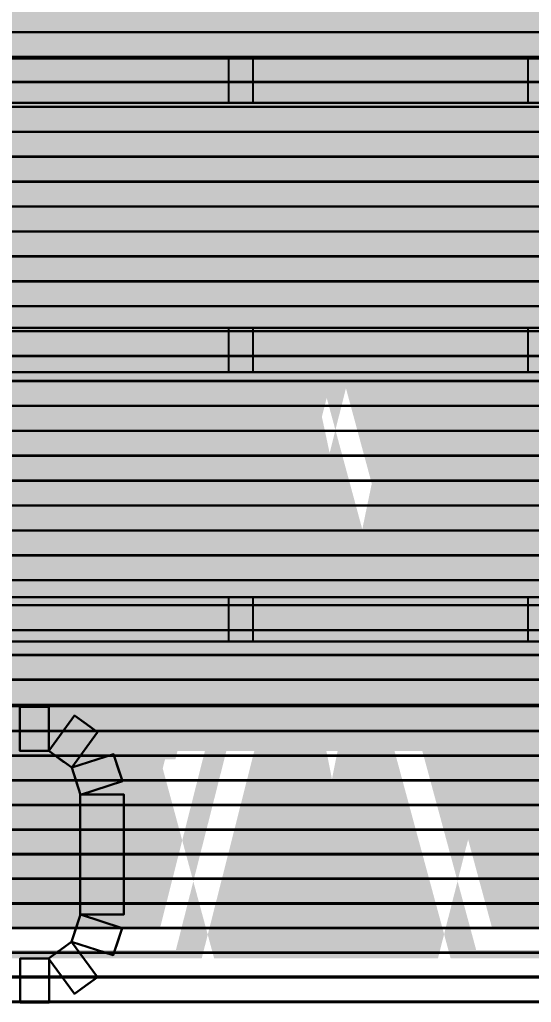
# Model space of a CAD drawing. Header units: inches. Extents: x 121 to 1265, y -33 to 627.
# Drawn here: x 272 to 312.8, y 15.3 to 93.7 of the extents above; entities that cross this region are included whole.
import ezdxf

# ---------------------------------------------------------------- set-up
doc = ezdxf.new("R2010")
doc.units = ezdxf.units.IN
doc.header["$MEASUREMENT"] = 0
for name, color, linetype in [('n5', 9, 'CONTINUOUS'), ('RT1', 7, 'CONTINUOUS'), ('W1', 5, 'CONTINUOUS')]:
    doc.layers.add(name, color=color, linetype=linetype)

msp = doc.modelspace()

# ---------------------------------------------------------------- linework, layer by layer
at = {"layer": 'n5'}
for points in [[(407.22, 92.69, -6), (236.62, 92.68, -6), (236.62, 94.68, -6), (407.22, 94.69, -6)], [(236.62, 92.68), (407.22, 92.69), (407.22, 94.69), (236.62, 94.68)], [(407.22, 92.7, -6), (236.62, 92.7, -6), (236.62, 92.7), (407.22, 92.7)], [(407.22, 90.7, -6), (236.62, 90.7, -6), (236.62, 92.7, -6), (407.22, 92.7, -6)], [(236.62, 90.7), (407.22, 90.7), (407.22, 92.7), (236.62, 92.7)], [(407.22, 90.71, -6), (236.62, 90.71, -6), (236.62, 90.71), (407.22, 90.71)], [(407.22, 88.71, -6), (236.62, 88.71, -6), (236.62, 90.71, -6), (407.22, 90.71, -6)], [(236.62, 88.71), (407.22, 88.71), (407.22, 90.71), (236.62, 90.71)], [(407.22, 88.72, -6), (236.62, 88.72, -6), (236.62, 88.72), (407.22, 88.72)], [(407.22, 86.72, -6), (236.62, 86.72, -6), (236.62, 88.72, -6), (407.22, 88.72, -6)], [(236.62, 86.72), (407.22, 86.72), (407.22, 88.72), (236.62, 88.72)], [(407.22, 86.74, -6), (236.62, 86.74, -6), (236.62, 86.74), (407.22, 86.74)], [(407.22, 84.74, -6), (236.62, 84.74, -6), (236.62, 86.74, -6), (407.22, 86.74, -6)], [(236.62, 84.74), (407.22, 84.74), (407.22, 86.74), (236.62, 86.74)], [(407.22, 84.75, -6), (236.62, 84.75, -6), (236.62, 84.75), (407.22, 84.75)], [(407.22, 82.75, -6), (236.62, 82.75, -6), (236.62, 84.75, -6), (407.22, 84.75, -6)], [(236.62, 82.75), (407.22, 82.75), (407.22, 84.75), (236.62, 84.75)], [(407.22, 82.76, -6), (236.62, 82.76, -6), (236.62, 82.76), (407.22, 82.76)], [(407.22, 80.76, -6), (236.62, 80.76, -6), (236.62, 82.76, -6), (407.22, 82.76, -6)], [(236.62, 80.76), (407.22, 80.76), (407.22, 82.76), (236.62, 82.76)], [(407.22, 80.77, -6), (236.62, 80.77, -6), (236.62, 80.77), (407.22, 80.77)], [(407.22, 78.77, -6), (236.62, 78.77, -6), (236.62, 80.77, -6), (407.22, 80.77, -6)], [(236.62, 78.77), (407.22, 78.77), (407.22, 80.77), (236.62, 80.77)], [(407.22, 78.79, -6), (236.62, 78.79, -6), (236.62, 78.79), (407.22, 78.79)], [(407.22, 76.79, -6), (236.62, 76.79, -6), (236.62, 78.79, -6), (407.22, 78.79, -6)], [(236.62, 76.79), (407.22, 76.79), (407.22, 78.79), (236.62, 78.79)], [(407.22, 76.8, -6), (236.62, 76.8, -6), (236.62, 76.8), (407.22, 76.8)], [(407.22, 74.8, -6), (236.62, 74.8, -6), (236.62, 76.8, -6), (407.22, 76.8, -6)], [(236.62, 74.8), (407.22, 74.8), (407.22, 76.8), (236.62, 76.8)], [(407.22, 74.81, -6), (236.62, 74.81, -6), (236.62, 74.81), (407.22, 74.81)], [(407.22, 72.81, -6), (236.62, 72.81, -6), (236.62, 74.81, -6), (407.22, 74.81, -6)], [(236.62, 72.81), (407.22, 72.81), (407.22, 74.81), (236.62, 74.81)], [(407.22, 72.83, -6), (236.62, 72.82, -6), (236.62, 72.82), (407.22, 72.83)], [(407.22, 70.83, -6), (236.62, 70.82, -6), (236.62, 72.82, -6), (407.22, 72.83, -6)], [(236.62, 70.82), (407.22, 70.83), (407.22, 72.83), (236.62, 72.82)], [(407.22, 70.84, -6), (236.62, 70.84, -6), (236.62, 70.84), (407.22, 70.84)], [(407.22, 68.84, -6), (236.62, 68.84, -6), (236.62, 70.84, -6), (407.22, 70.84, -6)], [(236.62, 68.84), (407.22, 68.84), (407.22, 70.84), (236.62, 70.84)], [(407.22, 68.85, -6), (236.62, 68.85, -6), (236.62, 68.85), (407.22, 68.85)], [(407.22, 66.85, -6), (236.62, 66.85, -6), (236.62, 68.85, -6), (407.22, 68.85, -6)], [(236.62, 66.85), (407.22, 66.85), (407.22, 68.85), (236.62, 68.85)], [(407.22, 66.86, -6), (236.62, 66.86, -6), (236.62, 66.86), (407.22, 66.86)], [(407.22, 64.86, -6), (236.62, 64.86, -6), (236.62, 66.86, -6), (407.22, 66.86, -6)], [(236.62, 64.86), (407.22, 64.86), (407.22, 66.86), (236.62, 66.86)], [(407.22, 64.88, -6), (236.62, 64.88, -6), (236.62, 64.88), (407.22, 64.88)], [(407.22, 62.88, -6), (236.62, 62.88, -6), (236.62, 64.88, -6), (407.22, 64.88, -6)], [(236.62, 62.88), (407.22, 62.88), (407.22, 64.88), (236.62, 64.88)], [(407.22, 62.89, -6), (236.62, 62.89, -6), (236.62, 62.89), (407.22, 62.89)], [(407.22, 60.89, -6), (236.62, 60.89, -6), (236.62, 62.89, -6), (407.22, 62.89, -6)], [(236.62, 60.89), (407.22, 60.89), (407.22, 62.89), (236.62, 62.89)], [(407.22, 60.9, -6), (236.62, 60.9, -6), (236.62, 60.9), (407.22, 60.9)], [(407.22, 58.9, -6), (236.62, 58.9, -6), (236.62, 60.9, -6), (407.22, 60.9, -6)], [(236.62, 58.9), (407.22, 58.9), (407.22, 60.9), (236.62, 60.9)], [(407.22, 58.91, -6), (236.62, 58.91, -6), (236.62, 58.91), (407.22, 58.91)], [(407.22, 56.91, -6), (236.62, 56.91, -6), (236.62, 58.91, -6), (407.22, 58.91, -6)], [(236.62, 56.91), (407.22, 56.91), (407.22, 58.91), (236.62, 58.91)], [(407.22, 56.93, -6), (236.62, 56.93, -6), (236.62, 56.93), (407.22, 56.93)], [(407.22, 54.93, -6), (236.62, 54.93, -6), (236.62, 56.93, -6), (407.22, 56.93, -6)], [(236.62, 54.93), (407.22, 54.93), (407.22, 56.93), (236.62, 56.93)], [(407.22, 54.94, -6), (236.62, 54.94, -6), (236.62, 54.94), (407.22, 54.94)], [(407.22, 52.94, -6), (236.62, 52.94, -6), (236.62, 54.94, -6), (407.22, 54.94, -6)], [(236.62, 52.94), (407.22, 52.94), (407.22, 54.94), (236.62, 54.94)], [(407.22, 52.95, -6), (236.62, 52.95, -6), (236.62, 52.95), (407.22, 52.95)], [(407.22, 50.95, -6), (236.62, 50.95, -6), (236.62, 52.95, -6), (407.22, 52.95, -6)], [(236.62, 50.95), (407.22, 50.95), (407.22, 52.95), (236.62, 52.95)], [(407.22, 50.97, -6), (236.62, 50.96, -6), (236.62, 50.96), (407.22, 50.97)], [(407.22, 48.97, -6), (236.62, 48.96, -6), (236.62, 50.96, -6), (407.22, 50.97, -6)], [(236.62, 48.96), (407.22, 48.97), (407.22, 50.97), (236.62, 50.96)], [(407.22, 48.98, -6), (236.62, 48.98, -6), (236.62, 48.98), (407.22, 48.98)], [(407.22, 46.98, -6), (236.62, 46.98, -6), (236.62, 48.98, -6), (407.22, 48.98, -6)], [(236.62, 46.98), (407.22, 46.98), (407.22, 48.98), (236.62, 48.98)], [(407.22, 46.99, -6), (236.62, 46.99, -6), (236.62, 46.99), (407.22, 46.99)], [(407.22, 44.99, -6), (236.62, 44.99, -6), (236.62, 46.99, -6), (407.22, 46.99, -6)], [(236.62, 44.99), (407.22, 44.99), (407.22, 46.99), (236.62, 46.99)], [(407.22, 45, -6), (236.62, 45, -6), (236.62, 45), (407.22, 45)], [(407.22, 43, -6), (236.62, 43, -6), (236.62, 45, -6), (407.22, 45, -6)], [(236.62, 43), (407.22, 43), (407.22, 45), (236.62, 45)], [(407.22, 43.02, -6), (236.62, 43.02, -6), (236.62, 43.02), (407.22, 43.02)], [(407.22, 41.02, -6), (236.62, 41.02, -6), (236.62, 43.02, -6), (407.22, 43.02, -6)], [(236.62, 41.02), (407.22, 41.02), (407.22, 43.02), (236.62, 43.02)], [(236.62, 41.04, -6), (407.22, 41.04, -6), (407.22, 39.04, -6), (236.62, 39.04, -6)], [(407.22, 41.04), (236.62, 41.04), (236.62, 39.04), (407.22, 39.04)], [(407.22, 41.03, -6), (236.62, 41.03, -6), (236.62, 41.03), (407.22, 41.03)], [(407.22, 39.03, -6), (236.62, 39.03, -6), (236.62, 41.03, -6), (407.22, 41.03, -6)], [(236.62, 39.03), (407.22, 39.03), (407.22, 41.03), (236.62, 41.03)], [(407.22, 38.92, -6), (228.29, 38.92, -6), (228.29, 38.92), (407.22, 38.92)], [(407.22, 36.92, -6), (228.29, 36.92, -6), (228.29, 38.92, -6), (407.22, 38.92, -6)], [(228.29, 36.92), (407.22, 36.92), (407.22, 38.92), (228.29, 38.92)], [(236.62, 39.04, -6), (407.22, 39.04, -6), (407.22, 39.04), (236.62, 39.04)], [(407.22, 36.95, -6), (228.29, 36.95, -6), (228.29, 36.95), (407.22, 36.95)], [(407.22, 34.95, -6), (228.29, 34.95, -6), (228.29, 36.95, -6), (407.22, 36.95, -6)], [(228.29, 34.95), (407.22, 34.95), (407.22, 36.95), (228.29, 36.95)], [(407.22, 34.99, -6), (228.29, 34.99, -6), (228.29, 34.99), (407.22, 34.99)], [(407.22, 32.99, -6), (228.29, 32.99, -6), (228.29, 34.99, -6), (407.22, 34.99, -6)], [(228.29, 32.99), (407.22, 32.99), (407.22, 34.99), (228.29, 34.99)], [(407.22, 33.03, -6), (228.29, 33.03, -6), (228.29, 33.03), (407.22, 33.03)], [(407.22, 31.03, -6), (228.29, 31.03, -6), (228.29, 33.03, -6), (407.22, 33.03, -6)], [(228.29, 31.03), (407.22, 31.03), (407.22, 33.03), (228.29, 33.03)], [(407.22, 31.06, -6), (228.29, 31.06, -6), (228.29, 31.06), (407.22, 31.06)], [(407.22, 29.06, -6), (228.29, 29.06, -6), (228.29, 31.06, -6), (407.22, 31.06, -6)], [(228.29, 29.06), (407.22, 29.06), (407.22, 31.06), (228.29, 31.06)], [(407.22, 29.1, -6), (228.29, 29.1, -6), (228.29, 29.1), (407.22, 29.1)], [(407.22, 27.1, -6), (228.29, 27.1, -6), (228.29, 29.1, -6), (407.22, 29.1, -6)], [(228.29, 27.1), (407.22, 27.1), (407.22, 29.1), (228.29, 29.1)], [(407.22, 27.14, -6), (228.29, 27.14, -6), (228.29, 27.14), (407.22, 27.14)], [(407.22, 25.14, -6), (228.29, 25.14, -6), (228.29, 27.14, -6), (407.22, 27.14, -6)], [(228.29, 25.14), (407.22, 25.14), (407.22, 27.14), (228.29, 27.14)], [(407.22, 25.17, -6), (228.29, 25.17, -6), (228.29, 25.17), (407.22, 25.17)], [(407.22, 23.17, -6), (228.29, 23.17, -6), (228.29, 25.17, -6), (407.22, 25.17, -6)], [(228.29, 23.17), (407.22, 23.17), (407.22, 25.17), (228.29, 25.17)], [(407.22, 23.21, -6), (228.29, 23.21, -6), (228.29, 23.21), (407.22, 23.21)], [(407.22, 21.21, -6), (228.29, 21.21, -6), (228.29, 23.21, -6), (407.22, 23.21, -6)], [(228.29, 21.21), (407.22, 21.21), (407.22, 23.21), (228.29, 23.21)], [(407.22, 21.25, -6), (228.29, 21.25, -6), (228.29, 21.25), (407.22, 21.25)], [(407.22, 19.25, -6), (228.29, 19.25, -6), (228.29, 21.25, -6), (407.22, 21.25, -6)], [(228.29, 19.25), (407.22, 19.25), (407.22, 21.25), (228.29, 21.25)], [(407.22, 19.28, -6), (228.29, 19.28, -6), (228.29, 19.28), (407.22, 19.28)], [(407.22, 17.28, -6), (228.29, 17.28, -6), (228.29, 19.28, -6), (407.22, 19.28, -6)], [(228.29, 17.28), (407.22, 17.28), (407.22, 19.28), (228.29, 19.28)], [(228.29, 17.36, -6), (407.22, 17.36, -6), (407.22, 15.36, -6), (228.29, 15.36, -6)], [(407.22, 17.36), (228.29, 17.36), (228.29, 15.36), (407.22, 15.36)], [(407.22, 17.32, -6), (228.29, 17.32, -6), (228.29, 17.32), (407.22, 17.32)], [(407.22, 15.32, -6), (228.29, 15.32, -6), (228.29, 17.32, -6), (407.22, 17.32, -6)], [(228.29, 15.32), (407.22, 15.32), (407.22, 17.32), (228.29, 17.32)], [(228.29, 15.36, -6), (407.22, 15.36, -6), (407.22, 15.36), (228.29, 15.36)]]:
    msp.add_3dface(points, dxfattribs=at)
at = {"layer": 'RT1'}
for points in [[(200.53, 87.05, 120.22), (407.29, 87.05, 123.83), (407.29, 90.59, 123.83), (200.53, 90.59, 120.22)], [(200.53, 90.59, 120.22), (407.29, 90.59, 123.83), (407.31, 90.59, 122.37), (200.56, 90.59, 118.76)], [(240.07, 90.59, 108), (407.29, 90.59, 108), (407.29, 87.05, 108), (240.07, 87.05, 108)], [(240.07, 90.59, 108), (240.07, 90.59, 109.46), (407.29, 90.59, 109.46), (407.29, 90.59, 108)], [(266.67, 87.05, 109.28), (288.69, 87.05, 121.78), (288.69, 90.59, 121.78), (266.67, 90.59, 109.28)], [(266.67, 90.59, 109.28), (288.69, 90.59, 121.78), (289.41, 90.59, 120.51), (267.39, 90.59, 108.01)], [(290.61, 90.59, 121.81), (312.59, 90.59, 109.27), (311.87, 90.59, 108.01), (289.89, 90.59, 120.54)], [(290.61, 87.05, 121.81), (312.59, 87.05, 109.27), (312.59, 90.59, 109.27), (290.61, 90.59, 121.81)], [(200.53, 87.05, 120.22), (200.56, 87.05, 118.76), (407.31, 87.05, 122.37), (407.29, 87.05, 123.83)], [(240.07, 87.05, 108), (407.29, 87.05, 108), (407.29, 87.05, 109.46), (240.07, 87.05, 109.46)], [(266.67, 87.05, 109.28), (267.39, 87.05, 108.01), (289.41, 87.05, 120.51), (288.69, 87.05, 121.78)], [(290.61, 87.05, 121.81), (289.89, 87.05, 120.54), (311.87, 87.05, 108.01), (312.59, 87.05, 109.27)], [(200.53, 65.56, 120.22), (407.29, 65.56, 123.83), (407.29, 69.1, 123.83), (200.53, 69.1, 120.22)], [(200.53, 69.1, 120.22), (407.29, 69.1, 123.83), (407.31, 69.1, 122.37), (200.56, 69.1, 118.76)], [(240.07, 69.1, 108), (407.29, 69.1, 108), (407.29, 65.56, 108), (240.07, 65.56, 108)], [(240.07, 69.1, 108), (240.07, 69.1, 109.46), (407.29, 69.1, 109.46), (407.29, 69.1, 108)], [(266.67, 65.56, 109.28), (288.69, 65.56, 121.78), (288.69, 69.1, 121.78), (266.67, 69.1, 109.28)], [(266.67, 69.1, 109.28), (288.69, 69.1, 121.78), (289.41, 69.1, 120.51), (267.39, 69.1, 108.01)], [(290.61, 69.1, 121.81), (312.59, 69.1, 109.27), (311.87, 69.1, 108.01), (289.89, 69.1, 120.54)], [(290.61, 65.56, 121.81), (312.59, 65.56, 109.27), (312.59, 69.1, 109.27), (290.61, 69.1, 121.81)], [(200.53, 65.56, 120.22), (200.56, 65.56, 118.76), (407.31, 65.56, 122.37), (407.29, 65.56, 123.83)], [(240.07, 65.56, 108), (407.29, 65.56, 108), (407.29, 65.56, 109.46), (240.07, 65.56, 109.46)], [(266.67, 65.56, 109.28), (267.39, 65.56, 108.01), (289.41, 65.56, 120.51), (288.69, 65.56, 121.78)], [(290.61, 65.56, 121.81), (289.89, 65.56, 120.54), (311.87, 65.56, 108.01), (312.59, 65.56, 109.27)], [(200.53, 44.07, 120.22), (407.29, 44.07, 123.83), (407.29, 47.62, 123.83), (200.53, 47.62, 120.22)], [(200.53, 47.62, 120.22), (407.29, 47.62, 123.83), (407.31, 47.62, 122.37), (200.56, 47.62, 118.76)], [(240.07, 47.62, 108), (407.29, 47.62, 108), (407.29, 44.07, 108), (240.07, 44.07, 108)], [(240.07, 47.62, 108), (240.07, 47.62, 109.46), (407.29, 47.62, 109.46), (407.29, 47.62, 108)], [(266.67, 44.07, 109.28), (288.69, 44.07, 121.78), (288.69, 47.62, 121.78), (266.67, 47.62, 109.28)], [(266.67, 47.62, 109.28), (288.69, 47.62, 121.78), (289.41, 47.62, 120.51), (267.39, 47.62, 108.01)], [(290.61, 47.62, 121.81), (312.59, 47.62, 109.27), (311.87, 47.62, 108.01), (289.89, 47.62, 120.54)], [(290.61, 44.07, 121.81), (312.59, 44.07, 109.27), (312.59, 47.62, 109.27), (290.61, 47.62, 121.81)], [(200.53, 44.07, 120.22), (200.56, 44.07, 118.76), (407.31, 44.07, 122.37), (407.29, 44.07, 123.83)], [(240.07, 44.07, 108), (407.29, 44.07, 108), (407.29, 44.07, 109.46), (240.07, 44.07, 109.46)], [(266.67, 44.07, 109.28), (267.39, 44.07, 108.01), (289.41, 44.07, 120.51), (288.69, 44.07, 121.78)], [(290.61, 44.07, 121.81), (289.89, 44.07, 120.54), (311.87, 44.07, 108.01), (312.59, 44.07, 109.27)]]:
    msp.add_3dface(points, dxfattribs=at)
at = {"layer": 'W1'}
for points in [[(274.32, 35.36), (272, 35.36), (272, 38.86), (274.32, 38.86)], [(272, 38.86, 1.5), (274.32, 38.86, 1.5), (274.32, 38.86), (272, 38.86)], [(272, 35.36), (272, 35.36, 132), (272, 38.86, 132), (272, 38.86)], [(273.5, 38.86, 132), (273.5, 38.86), (272, 38.86), (272, 38.86, 132)], [(272, 35.36, 132), (274.32, 35.36, 132), (274.32, 38.86, 132), (272, 38.86, 132)], [(274.32, 38.86, 130.5), (272, 38.86, 130.5), (272, 38.86, 132), (274.32, 38.86, 132)], [(272, 35.36, 44), (274.32, 35.36, 44), (274.32, 38.86, 44), (272, 38.86, 44)], [(274.32, 38.86, 42.5), (272, 38.86, 42.5), (272, 38.86, 44), (274.32, 38.86, 44)], [(272, 35.36, 88), (274.32, 35.36, 88), (274.32, 38.86, 88), (272, 38.86, 88)], [(274.32, 38.86, 86.5), (272, 38.86, 86.5), (272, 38.86, 88), (274.32, 38.86, 88)], [(272.82, 38.86), (272.82, 38.86, 132), (274.32, 38.86, 132), (274.32, 38.86)], [(274.32, 35.36, 132), (274.32, 35.36), (274.32, 38.86), (274.32, 38.86, 132)], [(276.16, 34.02), (274.32, 35.36), (276.37, 38.19), (278.21, 36.85)], [(274.32, 35.36), (274.32, 35.36, 132), (276.37, 38.19, 132), (276.37, 38.19)], [(274.32, 35.36, 132), (276.16, 34.02, 132), (278.21, 36.85, 132), (276.37, 38.19, 132)], [(274.32, 35.36, 44), (276.16, 34.02, 44), (278.21, 36.85, 44), (276.37, 38.19, 44)], [(274.32, 35.36, 88), (276.16, 34.02, 88), (278.21, 36.85, 88), (276.37, 38.19, 88)], [(276.37, 38.19, 1.5), (278.21, 36.85, 1.5), (278.21, 36.85), (276.37, 38.19)], [(277.59, 37.31, 132), (277.59, 37.31), (276.37, 38.19), (276.37, 38.19, 132)], [(278.21, 36.85, 130.5), (276.37, 38.19, 130.5), (276.37, 38.19, 132), (278.21, 36.85, 132)], [(278.21, 36.85, 42.5), (276.37, 38.19, 42.5), (276.37, 38.19, 44), (278.21, 36.85, 44)], [(278.21, 36.85, 86.5), (276.37, 38.19, 86.5), (276.37, 38.19, 88), (278.21, 36.85, 88)], [(277, 37.73), (277, 37.73, 132), (278.21, 36.85, 132), (278.21, 36.85)], [(276.16, 34.02, 132), (276.16, 34.02), (278.21, 36.85), (278.21, 36.85, 132)], [(274.32, 35.36, 1.5), (272, 35.36, 1.5), (272, 35.36), (274.32, 35.36)], [(273.5, 35.36), (273.5, 35.36, 132), (272, 35.36, 132), (272, 35.36)], [(272, 35.36, 130.5), (274.32, 35.36, 130.5), (274.32, 35.36, 132), (272, 35.36, 132)], [(272, 35.36, 42.5), (274.32, 35.36, 42.5), (274.32, 35.36, 44), (272, 35.36, 44)], [(272, 35.36, 86.5), (274.32, 35.36, 86.5), (274.32, 35.36, 88), (272, 35.36, 88)], [(272.82, 35.36, 132), (272.82, 35.36), (274.32, 35.36), (274.32, 35.36, 132)], [(276.16, 34.02, 1.5), (274.32, 35.36, 1.5), (274.32, 35.36), (276.16, 34.02)], [(275.53, 34.47), (275.53, 34.47, 132), (274.32, 35.36, 132), (274.32, 35.36)], [(274.32, 35.36, 130.5), (276.16, 34.02, 130.5), (276.16, 34.02, 132), (274.32, 35.36, 132)], [(274.32, 35.36, 42.5), (276.16, 34.02, 42.5), (276.16, 34.02, 44), (274.32, 35.36, 44)], [(274.32, 35.36, 86.5), (276.16, 34.02, 86.5), (276.16, 34.02, 88), (274.32, 35.36, 88)], [(274.94, 34.9, 132), (274.94, 34.9), (276.16, 34.02), (276.16, 34.02, 132)], [(276.86, 31.86), (276.16, 34.02), (279.49, 35.1), (280.19, 32.94)], [(276.16, 34.02), (276.16, 34.02, 132), (279.49, 35.1, 132), (279.49, 35.1)], [(276.16, 34.02, 132), (276.86, 31.86, 132), (280.19, 32.94, 132), (279.49, 35.1, 132)], [(276.16, 34.02, 44), (276.86, 31.86, 44), (280.19, 32.94, 44), (279.49, 35.1, 44)], [(276.16, 34.02, 88), (276.86, 31.86, 88), (280.19, 32.94, 88), (279.49, 35.1, 88)], [(279.49, 35.1, 1.5), (280.19, 32.94, 1.5), (280.19, 32.94), (279.49, 35.1)], [(279.95, 33.67, 132), (279.95, 33.67), (279.49, 35.1), (279.49, 35.1, 132)], [(280.19, 32.94, 130.5), (279.49, 35.1, 130.5), (279.49, 35.1, 132), (280.19, 32.94, 132)], [(280.19, 32.94, 42.5), (279.49, 35.1, 42.5), (279.49, 35.1, 44), (280.19, 32.94, 44)], [(280.19, 32.94, 86.5), (279.49, 35.1, 86.5), (279.49, 35.1, 88), (280.19, 32.94, 88)], [(276.86, 31.86, 1.5), (276.16, 34.02, 1.5), (276.16, 34.02), (276.86, 31.86)], [(276.62, 32.59), (276.62, 32.59, 132), (276.16, 34.02, 132), (276.16, 34.02)], [(276.16, 34.02, 130.5), (276.86, 31.86, 130.5), (276.86, 31.86, 132), (276.16, 34.02, 132)], [(276.16, 34.02, 42.5), (276.86, 31.86, 42.5), (276.86, 31.86, 44), (276.16, 34.02, 44)], [(276.16, 34.02, 86.5), (276.86, 31.86, 86.5), (276.86, 31.86, 88), (276.16, 34.02, 88)], [(279.72, 34.36), (279.72, 34.36, 132), (280.19, 32.94, 132), (280.19, 32.94)], [(276.4, 33.28, 132), (276.4, 33.28), (276.86, 31.86), (276.86, 31.86, 132)], [(276.86, 31.86, 132), (276.86, 31.86), (280.19, 32.94), (280.19, 32.94, 132)], [(280.31, 31.87), (280.31, 22.3), (276.81, 22.3), (276.81, 31.87)], [(276.81, 22.3, 1.5), (276.81, 31.87, 1.5), (276.81, 31.87), (276.81, 22.3)], [(280.31, 22.3, 132), (280.31, 31.87, 132), (276.81, 31.87, 132), (276.81, 22.3, 132)], [(276.81, 31.87, 130.5), (276.81, 22.3, 130.5), (276.81, 22.3, 132), (276.81, 31.87, 132)], [(280.31, 31.87, 132), (280.31, 31.87), (276.81, 31.87), (276.81, 31.87, 132)], [(276.81, 30.37), (276.81, 30.37, 132), (276.81, 31.87, 132), (276.81, 31.87)], [(280.31, 22.3, 44), (280.31, 31.87, 44), (276.81, 31.87, 44), (276.81, 22.3, 44)], [(276.81, 31.87, 42.5), (276.81, 22.3, 42.5), (276.81, 22.3, 44), (276.81, 31.87, 44)], [(280.31, 22.3, 88), (280.31, 31.87, 88), (276.81, 31.87, 88), (276.81, 22.3, 88)], [(276.81, 31.87, 86.5), (276.81, 22.3, 86.5), (276.81, 22.3, 88), (276.81, 31.87, 88)], [(280.31, 31.87, 1.5), (280.31, 22.3, 1.5), (280.31, 22.3), (280.31, 31.87)], [(280.31, 22.3, 130.5), (280.31, 31.87, 130.5), (280.31, 31.87, 132), (280.31, 22.3, 132)], [(280.31, 30.37, 132), (280.31, 30.37), (280.31, 31.87), (280.31, 31.87, 132)], [(280.31, 22.3, 42.5), (280.31, 31.87, 42.5), (280.31, 31.87, 44), (280.31, 22.3, 44)], [(280.31, 22.3, 86.5), (280.31, 31.87, 86.5), (280.31, 31.87, 88), (280.31, 22.3, 88)], [(276.81, 23.8, 132), (276.81, 23.8), (276.81, 22.3), (276.81, 22.3, 132)], [(280.31, 23.8), (280.31, 23.8, 132), (280.31, 22.3, 132), (280.31, 22.3)], [(276.14, 20.14), (276.84, 22.3), (280.17, 21.22), (279.47, 19.06)], [(276.14, 20.14, 1.5), (276.84, 22.3, 1.5), (276.84, 22.3), (276.14, 20.14)], [(276.84, 22.3, 132), (276.14, 20.14, 132), (279.47, 19.06, 132), (280.17, 21.22, 132)], [(276.84, 22.3, 130.5), (276.14, 20.14, 130.5), (276.14, 20.14, 132), (276.84, 22.3, 132)], [(276.84, 22.3, 44), (276.14, 20.14, 44), (279.47, 19.06, 44), (280.17, 21.22, 44)], [(276.84, 22.3, 42.5), (276.14, 20.14, 42.5), (276.14, 20.14, 44), (276.84, 22.3, 44)], [(276.84, 22.3, 88), (276.14, 20.14, 88), (279.47, 19.06, 88), (280.17, 21.22, 88)], [(276.84, 22.3, 86.5), (276.14, 20.14, 86.5), (276.14, 20.14, 88), (276.84, 22.3, 88)], [(276.38, 20.87), (276.38, 20.87, 132), (276.84, 22.3, 132), (276.84, 22.3)], [(280.31, 22.3), (280.31, 22.3, 132), (276.81, 22.3, 132), (276.81, 22.3)], [(276.84, 22.3), (276.84, 22.3, 132), (280.17, 21.22, 132), (280.17, 21.22)], [(276.6, 21.56, 132), (276.6, 21.56), (276.14, 20.14), (276.14, 20.14, 132)], [(280.17, 21.22, 1.5), (279.47, 19.06, 1.5), (279.47, 19.06), (280.17, 21.22)], [(279.47, 19.06, 130.5), (280.17, 21.22, 130.5), (280.17, 21.22, 132), (279.47, 19.06, 132)], [(279.47, 19.06, 42.5), (280.17, 21.22, 42.5), (280.17, 21.22, 44), (279.47, 19.06, 44)], [(279.47, 19.06, 86.5), (280.17, 21.22, 86.5), (280.17, 21.22, 88), (279.47, 19.06, 88)], [(279.71, 19.79, 132), (279.71, 19.79), (280.17, 21.22), (280.17, 21.22, 132)], [(279.93, 20.48), (279.93, 20.48, 132), (279.47, 19.06, 132), (279.47, 19.06)], [(274.3, 18.8), (276.14, 20.14), (278.2, 17.31), (276.36, 15.97)], [(274.3, 18.8, 1.5), (276.14, 20.14, 1.5), (276.14, 20.14), (274.3, 18.8)], [(276.14, 20.14, 132), (274.3, 18.8, 132), (276.36, 15.97, 132), (278.2, 17.31, 132)], [(276.14, 20.14, 130.5), (274.3, 18.8, 130.5), (274.3, 18.8, 132), (276.14, 20.14, 132)], [(276.14, 20.14, 44), (274.3, 18.8, 44), (276.36, 15.97, 44), (278.2, 17.31, 44)], [(276.14, 20.14, 42.5), (274.3, 18.8, 42.5), (274.3, 18.8, 44), (276.14, 20.14, 44)], [(276.14, 20.14, 88), (274.3, 18.8, 88), (276.36, 15.97, 88), (278.2, 17.31, 88)], [(276.14, 20.14, 86.5), (274.3, 18.8, 86.5), (274.3, 18.8, 88), (276.14, 20.14, 88)], [(275.51, 19.68, 132), (275.51, 19.68), (274.3, 18.8), (274.3, 18.8, 132)], [(274.93, 19.26), (274.93, 19.26, 132), (276.14, 20.14, 132), (276.14, 20.14)], [(276.14, 20.14), (276.14, 20.14, 132), (278.2, 17.31, 132), (278.2, 17.31)], [(276.14, 20.14, 132), (276.14, 20.14), (279.47, 19.06), (279.47, 19.06, 132)], [(272.03, 18.8), (274.34, 18.8), (274.34, 15.3), (272.03, 15.3)], [(272.03, 18.8, 1.5), (274.34, 18.8, 1.5), (274.34, 18.8), (272.03, 18.8)], [(274.34, 18.8, 132), (272.03, 18.8, 132), (272.03, 15.3, 132), (274.34, 15.3, 132)], [(274.34, 18.8, 130.5), (272.03, 18.8, 130.5), (272.03, 18.8, 132), (274.34, 18.8, 132)], [(272.03, 18.8, 132), (272.03, 18.8), (272.03, 15.3), (272.03, 15.3, 132)], [(273.53, 18.8, 132), (273.53, 18.8), (272.03, 18.8), (272.03, 18.8, 132)], [(274.34, 18.8, 44), (272.03, 18.8, 44), (272.03, 15.3, 44), (274.34, 15.3, 44)], [(274.34, 18.8, 42.5), (272.03, 18.8, 42.5), (272.03, 18.8, 44), (274.34, 18.8, 44)], [(274.34, 18.8, 88), (272.03, 18.8, 88), (272.03, 15.3, 88), (274.34, 15.3, 88)], [(274.34, 18.8, 86.5), (272.03, 18.8, 86.5), (272.03, 18.8, 88), (274.34, 18.8, 88)], [(272.84, 18.8), (272.84, 18.8, 132), (274.34, 18.8, 132), (274.34, 18.8)], [(274.3, 18.8, 132), (274.3, 18.8), (276.36, 15.97), (276.36, 15.97, 132)], [(274.34, 18.8), (274.34, 18.8, 132), (274.34, 15.3, 132), (274.34, 15.3)], [(278.2, 17.31, 1.5), (276.36, 15.97, 1.5), (276.36, 15.97), (278.2, 17.31)], [(276.36, 15.97, 130.5), (278.2, 17.31, 130.5), (278.2, 17.31, 132), (276.36, 15.97, 132)], [(276.36, 15.97, 42.5), (278.2, 17.31, 42.5), (278.2, 17.31, 44), (276.36, 15.97, 44)], [(276.36, 15.97, 86.5), (278.2, 17.31, 86.5), (278.2, 17.31, 88), (276.36, 15.97, 88)], [(276.98, 16.42, 132), (276.98, 16.42), (278.2, 17.31), (278.2, 17.31, 132)], [(277.57, 16.85), (277.57, 16.85, 132), (276.36, 15.97, 132), (276.36, 15.97)], [(274.34, 15.3, 1.5), (272.03, 15.3, 1.5), (272.03, 15.3), (274.34, 15.3)], [(272.03, 15.3, 130.5), (274.34, 15.3, 130.5), (274.34, 15.3, 132), (272.03, 15.3, 132)], [(273.53, 15.3), (273.53, 15.3, 132), (272.03, 15.3, 132), (272.03, 15.3)], [(272.03, 15.3, 42.5), (274.34, 15.3, 42.5), (274.34, 15.3, 44), (272.03, 15.3, 44)], [(272.03, 15.3, 86.5), (274.34, 15.3, 86.5), (274.34, 15.3, 88), (272.03, 15.3, 88)], [(272.84, 15.3, 132), (272.84, 15.3), (274.34, 15.3), (274.34, 15.3, 132)]]:
    msp.add_3dface(points, dxfattribs=at)

# ---------------------------------------------------------------- texts
at = {"layer": 'n1t'}
msp.add_text('W144', height=120, dxfattribs=at).set_placement((238.28, 35.36, 135.94))
at = {"layer": 'W1t'}
for s, p in [('W103', (235.37, 35.36, 135.94)), ('W108', (273.16, 35.36, 135.94)), ('W106', (233.34, 34.69, 135.94)), ('W102', (275.24, 34.69, 135.94)), ('W15', (256.04, 35.36, 135.94)), ('W107', (232.07, 32.94, 135.94)), ('W101', (276.51, 32.94, 135.94)), ('W12', (280.31, 27.08, 135.94)), ('W14', (228.27, 27.09, 135.94)), ('W100', (276.49, 21.22, 135.94)), ('W117', (232.11, 21.22, 135.94)), ('W118', (233.38, 19.47, 135.94)), ('W99', (275.22, 19.47, 135.94)), ('W109', (235.44, 18.8, 135.94)), ('W13', (254.3, 18.8, 135.94)), ('W98', (273.18, 18.8, 135.94))]:
    msp.add_text(s, height=120, dxfattribs=at).set_placement(p)

doc.saveas('drawing.dxf')
